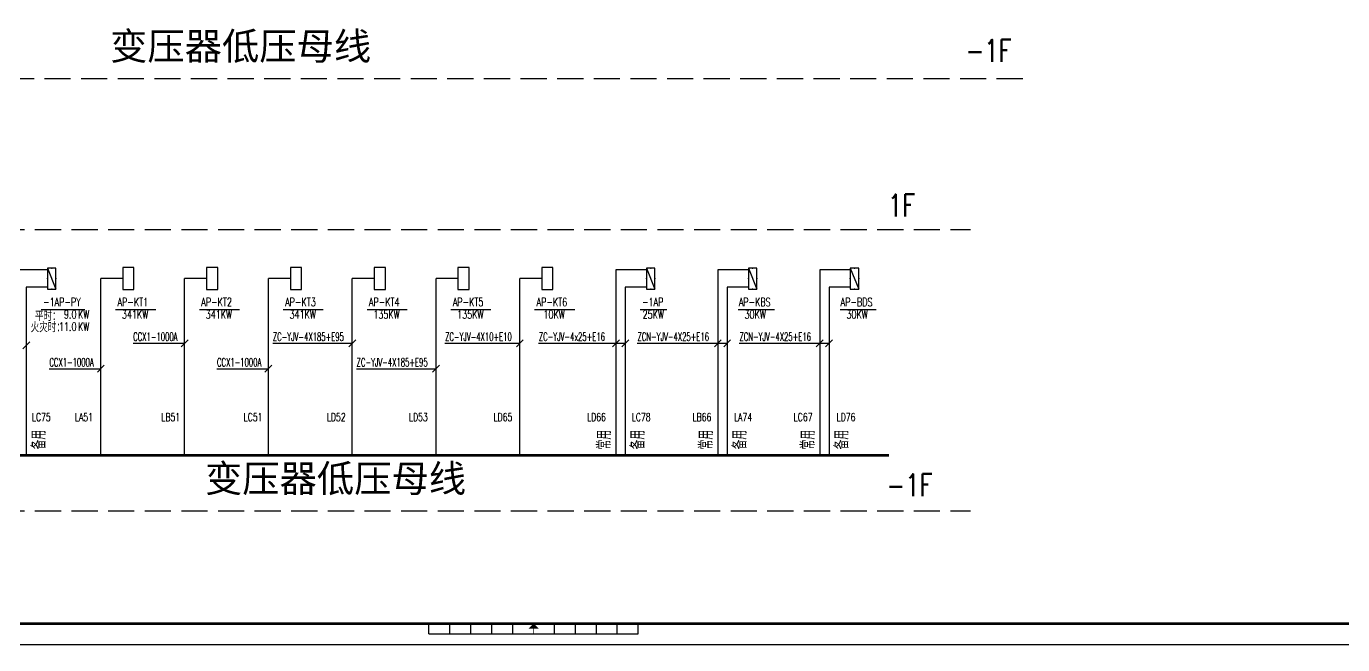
# Model space of a CAD drawing. Extents: x -336391 to 664021, y -458009 to -178412.
# Drawn here: x -171877 to -108973, y -458009 to -428483 of the extents above; entities that cross this region are included whole.
import ezdxf
from ezdxf.enums import TextEntityAlignment as Align

# ---------------------------------------------------------------- set-up
doc = ezdxf.new("R2010")
doc.units = 0
doc.header["$LTSCALE"] = 1000
doc.header["$MEASUREMENT"] = 0
doc.linetypes.add('DASH', pattern=[0.35, 0.25, -0.1])
doc.layers.get('0').update_dxf_attribs({"linetype": 'CONTINUOUS'})
for name, color, linetype in [('A-墙线', 7, 'CONTINUOUS'), ('AXIS', 3, 'CONTINUOUS'), ('EQUIP', 3, 'CONTINUOUS'), ('SIG_TEXT', 7, 'CONTINUOUS'), ('STAIR', 4, 'CONTINUOUS'), ('WIRE-照明', 6, 'CONTINUOUS'), ('图框', 7, 'CONTINUOUS'), ('电气-文字', 4, 'CONTINUOUS')]:
    doc.layers.add(name, color=color, linetype=linetype)
doc.styles.add('_TCH_LABEL', font='COMPLEX', dxfattribs={"bigfont": 'GBCBIG'})
doc.styles.add('HT', font='simhei.ttf')
doc.styles.add('HZ', font='tjromans.shx', dxfattribs={"width": 0.75, "bigfont": 'tjhztxt.shx'})
doc.styles.get("Standard").update_dxf_attribs({"font": 'simplex.shx', "bigfont": 'hztxt.shx'})

# ---------------------------------------------------------------- blocks, each defined once
blk = doc.blocks.new('tk2')
at = {"layer": '图框'}
for p, q in [((55200, 511), (55200, 1011)), ((56200, 511), (56200, 1011)), ((57200, 511), (57200, 1011)), ((58200, 511), (58200, 1011)), ((59200, 511), (59200, 1011)), ((61200, 511), (61200, 1011)), ((62200, 511), (62200, 1011)), ((63200, 511), (63200, 1011)), ((64200, 511), (64200, 1011)), ((65200, 511), (65200, 1011)), ((0, 0), (118900, 0)), ((55200, 511), (65200, 511))]:
    blk.add_line(p, q, dxfattribs=at)
at = {"layer": '图框', "const_width": 120}
blk.add_lwpolyline([(117900, 1000), (117900, 83100), (2500, 83100), (2500, 1000)], close=True, dxfattribs=at)
at = {"layer": '图框', "const_width": 30}
blk.add_lwpolyline([(60200, 761), (60200, 511)], dxfattribs=at)
at = {"layer": '图框'}
blk.add_solid([(60450, 761), (59950, 761), (60200, 1011)], dxfattribs=at)
blk = doc.blocks.new('$equip$00001416')
for p, q in [((0.75, 0.6), (-0.75, 0.6)), ((-0.75, 0), (0.75, 0.6)), ((-0.75, 0.6), (-0.75, 0)), ((-0.75, 0), (0.75, 0)), ((0.75, 0), (0.75, 0.6))]:
    blk.add_line(p, q)
for p in [(-0.75, 0.3), (0, 0.6), (0, 0), (0.75, 0.3)]:
    blk.add_point(p)
at = {"style": '_TCH_LABEL', "flags": 9}
blk.add_attdef('A', (0, 0), '', height=0.00002, dxfattribs=at)
blk = doc.blocks.new('_LINKPT1')
at = {"color": 0}
blk.add_line((0, 0), (0, 0), dxfattribs=at)
blk = doc.blocks.new('1J1E78OP')
for p, q in [((0.775, 0.405), (-0.785, 0.405)), ((-0.785, 0.405), (-0.785, -0.395)), ((0.775, -0.395), (0.775, 0.405)), ((-0.785, -0.395), (0.775, -0.395))]:
    blk.add_line(p, q)
at = {"const_width": 0.04}
blk.add_lwpolyline([(-0.785, 0.405), (-0.785, -0.395), (0.775, -0.395), (0.775, 0.405)], close=True, dxfattribs=at)
at = {"xscale": 0.002, "yscale": 0.002, "zscale": 0.002}
for p in [(-0.785, 0.005), (-0.005, 0.405), (0.775, 0.005), (-0.005, -0.395)]:
    blk.add_blockref('_LINKPT1', p, dxfattribs=at)
at = {"flags": 9}
blk.add_attdef('A', (0, 0), '', height=0.00002, dxfattribs=at)

msp = doc.modelspace()

# ---------------------------------------------------------------- linework, layer by layer
at = {"layer": 'SIG_TEXT'}
for p, q in [((-171169.6, -442003.5), (-169079.3, -442003.5)), ((-167611, -442003.6), (-165694.5, -442003.6)), ((-163606.1, -442003.6), (-161689.6, -442003.6)), ((-159601.1, -442003.6), (-157684.7, -442003.6)), ((-155596.2, -442003.6), (-153679.7, -442003.6)), ((-151591.3, -442003.6), (-149674.8, -442003.6)), ((-147586.4, -442003.6), (-145669.9, -442003.6)), ((-142545.8, -442003.5), (-141275.7, -442003.5)), ((-137855.5, -442003.5), (-136129.7, -442003.5)), ((-132985.8, -442003.5), (-131260, -442003.5)), ((-164478.9, -443780.7), (-164148.9, -443450.7)), ((-156469.1, -443780.7), (-156139.1, -443450.7)), ((-148459.2, -443780.7), (-148129.2, -443450.7)), ((-143864.9, -443780.6), (-143534.9, -443450.6)), ((-143418.6, -443780.6), (-143088.6, -443450.6)), ((-138995.2, -443780.6), (-138665.2, -443450.6)), ((-138548.9, -443780.6), (-138218.9, -443450.6)), ((-134125.5, -443780.6), (-133795.5, -443450.6)), ((-133679.2, -443780.6), (-133349.2, -443450.6)), ((-172042.4, -443875.5), (-171712.4, -443545.5)), ((-166776.6, -443615.7), (-164313.9, -443615.7)), ((-160103.7, -443615.7), (-156304.1, -443615.7)), ((-151871.8, -443615.7), (-148294.2, -443615.7)), ((-147401, -443615.6), (-143790, -443615.6)), ((-143790, -443615.6), (-143253.6, -443615.6)), ((-142683.4, -443615.6), (-138920.3, -443615.6)), ((-138920.3, -443615.6), (-138383.9, -443615.6)), ((-137813.7, -443615.6), (-134050.6, -443615.6)), ((-134050.6, -443615.6), (-133514.2, -443615.6)), ((-168483.8, -444997.9), (-168153.8, -444667.9)), ((-160474, -444997.9), (-160144, -444667.9)), ((-152464.1, -444997.9), (-152134.2, -444667.9)), ((-170781.5, -444832.9), (-168318.8, -444832.9)), ((-162771.7, -444832.9), (-160309, -444832.9)), ((-156098.8, -444832.9), (-152299.1, -444832.9))]:
    msp.add_line(p, q, dxfattribs=at)
at = {"layer": 'STAIR', "linetype": 'DASH', "ltscale": 5}
for p, q in [((-195509.5, -430975.9), (-123820.1, -430975.9)), ((-188967.3, -438182), (-126761.7, -438182)), ((-188967.3, -451618.9), (-126761.7, -451618.9))]:
    msp.add_line(p, q, dxfattribs=at)
at = {"layer": 'WIRE-照明'}
for p, q in [((-170865.1, -440117.7), (-172323.7, -440117.7)), ((-142241.3, -440117.7), (-143699.9, -440117.7)), ((-143699.9, -440117.7), (-143699.9, -448973)), ((-137371.6, -440117.7), (-138830.2, -440117.7)), ((-138830.2, -440117.7), (-138830.2, -448973)), ((-132501.9, -440117.7), (-133960.5, -440117.7)), ((-133960.5, -440117.7), (-133960.5, -448973)), ((-170865.1, -440934), (-171877.4, -440934)), ((-171877.4, -440934), (-171877.4, -448972.9)), ((-167268.9, -440523.6), (-168318.8, -440526.6)), ((-168318.8, -448973.1), (-168318.8, -440526.6)), ((-163264, -440523.6), (-164313.9, -440526.6)), ((-164313.9, -448973.1), (-164313.9, -440526.6)), ((-159259, -440523.6), (-160309, -440526.6)), ((-160309, -448973.1), (-160309, -440526.6)), ((-155254.1, -440523.6), (-156304.1, -440526.6)), ((-156304.1, -448973.1), (-156304.1, -440526.6)), ((-151249.2, -440523.6), (-152299.1, -440526.6)), ((-152299.1, -448973.1), (-152299.1, -440526.6)), ((-147244.3, -440523.6), (-148294.2, -440526.6)), ((-148294.2, -448973.1), (-148294.2, -440526.6)), ((-142241.3, -440934), (-143253.6, -440934)), ((-143253.6, -440934), (-143253.6, -448972.9)), ((-137371.6, -440934), (-138383.9, -440934)), ((-138383.9, -440934), (-138383.9, -448972.9)), ((-132501.9, -440934), (-133514.2, -440934)), ((-133514.2, -440934), (-133514.2, -448972.9))]:
    msp.add_line(p, q, dxfattribs=at)
at = {"layer": 'WIRE-照明', "const_width": 133.3}
msp.add_lwpolyline([(-186861.6, -448972.9), (-130652.5, -448972.9)], dxfattribs=at)

# ---------------------------------------------------------------- block references
at = {"layer": 'A-墙线'}
msp.add_blockref('tk2', (-207836.3, -458008.9), dxfattribs=at)
at = {"layer": 'EQUIP', "xscale": 666.6666666665988, "yscale": 666.6666666665988, "rotation": 270}
for name, p, zscale in [('$equip$00001416', (-170865.1, -440525.9), 666.6666666666667), ('1J1E78OP', (-167005.3, -440526.6), 666.6666666665988), ('1J1E78OP', (-163000.4, -440526.6), 666.6666666665988), ('1J1E78OP', (-158995.4, -440526.6), 666.6666666665988), ('1J1E78OP', (-154990.5, -440526.6), 666.6666666665988), ('1J1E78OP', (-150985.6, -440526.6), 666.6666666665988), ('1J1E78OP', (-146980.7, -440526.6), 666.6666666665988), ('$equip$00001416', (-142241.3, -440525.9), 666.6666666666667), ('$equip$00001416', (-137371.6, -440525.9), 666.6666666666667), ('$equip$00001416', (-132501.9, -440525.9), 666.6666666666667)]:
    msp.add_blockref(name, p, dxfattribs=dict(at, zscale=zscale))

# ---------------------------------------------------------------- texts
at = {"layer": 'AXIS', "color": 7, "style": 'HZ', "width": 0.75}
for s, p in [('-1F', (-126989.2, -430179.6)), ('1F', (-130705.4, -437565.1)), ('-1F', (-130771.9, -450924.2))]:
    msp.add_text(s, height=1066.67, dxfattribs=at).set_placement(p)
at = {"layer": 'SIG_TEXT', "style": 'HZ'}
for s, width, p in [('-1AP-PY', 0.7, (-171078, -441846.8)), ('AP-KT1', 0.7, (-167519.4, -441846.9)), ('AP-KT2', 0.7, (-163514.5, -441846.9)), ('AP-KT3', 0.7, (-159509.6, -441846.9)), ('AP-KT4', 0.7, (-155504.7, -441846.9)), ('AP-KT5', 0.7, (-151499.7, -441846.9)), ('AP-KT6', 0.7, (-147494.8, -441846.9)), ('-1AP', 0.7, (-142454.2, -441846.8)), ('AP-KBS', 0.7, (-137832.2, -441846.8)), ('AP-BDS', 0.7, (-132962.5, -441846.8)), ('KW', 0.7, (-169408.2, -442433.9)), ('KW', 0.7, (-169408.2, -443022.1)), ('CCX1-1000A', 0.6, (-166770, -443504.7)), ('ZC-YJV-4X185+E95', 0.6, (-160097.1, -443504.7)), ('ZC-YJV-4X10+E10', 0.6, (-151865.2, -443504.7)), ('ZC-YJV-4x25+E16', 0.6, (-147385.7, -443504.6)), ('ZCN-YJV-4X25+E16', 0.6, (-142668.1, -443504.6)), ('ZCN-YJV-4X25+E16', 0.6, (-137798.4, -443504.6)), ('CCX1-1000A', 0.6, (-170774.9, -444721.9)), ('CCX1-1000A', 0.6, (-162765.1, -444721.9)), ('ZC-YJV-4X185+E95', 0.6, (-156092.2, -444721.9))]:
    msp.add_text(s, height=400, dxfattribs=dict(at, width=width)).set_placement(p)
at = {"layer": 'SIG_TEXT', "style": 'HZ', "width": 0.7}
for s, height, p in [('平时：', 450, (-170852.2, -442288.9)), ('341KW', 400, (-166679.6, -442238.8)), ('341KW', 400, (-162674.7, -442238.8)), ('341KW', 400, (-158669.7, -442238.8)), ('135KW', 400, (-154664.8, -442238.8)), ('135KW', 400, (-150659.9, -442238.8)), ('10KW', 400, (-146655, -442238.8)), ('25KW', 400, (-141915.5, -442238.7)), ('30KW', 400, (-137045.8, -442238.7)), ('30KW', 400, (-132176.1, -442238.7)), ('火灾时：', 450, (-170852.2, -442822.4))]:
    msp.add_text(s, height=height, dxfattribs=at).set_placement(p, align=Align.MIDDLE)
for s, p in [('9.0', (-169479, -442433.9)), ('11.0', (-169479, -443022.1))]:
    msp.add_text(s, height=400, dxfattribs=at).set_placement(p, align=Align.RIGHT)
for s, p in [('备用', (-170949.5, -448686.4)), ('常用', (-143932.6, -448686.4)), ('备用', (-142325.7, -448686.4)), ('常用', (-139062.9, -448686.4)), ('备用', (-137456, -448686.4)), ('常用', (-134193.2, -448686.4)), ('备用', (-132586.3, -448686.4))]:
    msp.add_text(s, height=666.67, rotation=90, dxfattribs=at).set_placement(p)
at = {"layer": 'STAIR', "linetype": 'DASH', "ltscale": 5, "style": 'HT'}
for p in [(-167875.8, -430082), (-163341.4, -450725)]:
    msp.add_text('变压器低压母线', height=1306.96, dxfattribs=at).set_placement(p)
at = {"layer": '电气-文字', "style": 'HZ', "width": 0.7}
for s, p in [('LC75', (-171611.2, -447333.5)), ('LA51', (-169557, -447333.5)), ('LB51', (-165425.4, -447333.5)), ('LC51', (-161491.7, -447333.5)), ('LD52', (-157516.9, -447333.5)), ('LD53', (-153592.6, -447333.5)), ('LD65', (-149550, -447333.5)), ('LD66', (-145080.1, -447333.5)), ('LC78', (-142944.5, -447333.5)), ('LB66', (-140040.3, -447333.5)), ('LA74', (-138057.5, -447333.5)), ('LC67', (-135207.2, -447333.5)), ('LD76', (-133155.2, -447333.5))]:
    msp.add_text(s, height=384, dxfattribs=at).set_placement(p)

doc.saveas('drawing.dxf')
